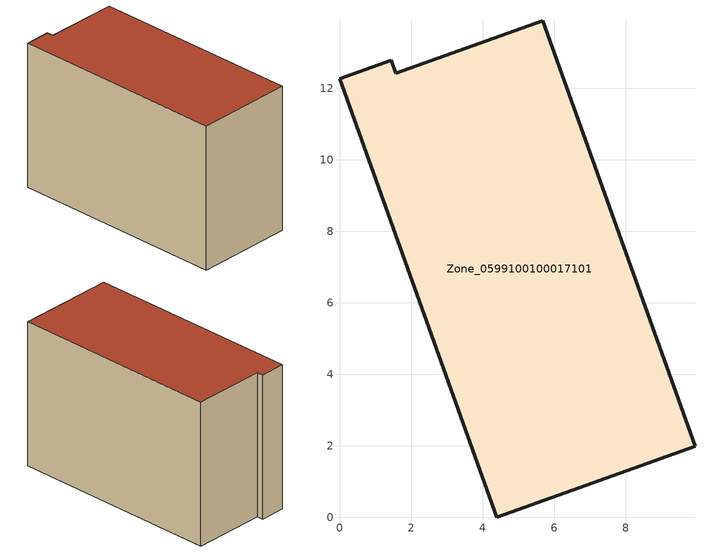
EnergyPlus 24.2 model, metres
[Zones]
Zone_0599100100017101
 floor ground (C_G): 4.39,0 0,12.26 1.45,12.78 1.58,12.42 5.69,13.89 9.94,1.99 z0
 wall outside (C_F): 1.58,12.42 1.45,12.78 0,12.26 4.39,0 9.94,1.99 5.69,13.89 1.58,12.42 z0:8.77
 roof outside (C_R): 9.94,1.99 5.69,13.89 1.58,12.42 1.45,12.78 0,12.26 4.39,0 z8.77
[BUILDING]
Pand.0599100100017101: North Axis=0; Terrain=City; Loads Convergence Tolerance Value=0.04; Temperature Convergence Tolerance Value=0.4; Solar Distribution=FullExterior; Maximum Number of Warmup Days=25; Minimum Number of Warmup Days=1
[Site:Location]
Rotterdam.The.Hague.AP_ZH_NLD Design_Conditions: Latitude=51.96; Longitude=4.45; Time Zone=1; Elevation=-4.5
[SITE:GROUNDTEMPERATURE:BUILDINGSURFACE]
18, 18, 18, 18, 18, 18, 18, 18, 18, 18, 18, 18
[MATERIAL] Thermal Absorptance=0.9; Solar Absorptance=0.7; Visible Absorptance=0.7
Name | Roughness | Thickness | Conductivity | Density | Specific Heat
G.TI.2015-2018 | MediumSmooth | 0.15 | 0.0428571 | 540 | 1210
F.TI.2015-2018 | Rough | 0.3 | 0.0666667 | 1920 | 840
R.TI.2015-2018 | MediumRough | 0.2 | 0.0333333 | 1500 | 1000
[CONSTRUCTION]
C_G: G.TI.2015-2018
C_F: F.TI.2015-2018
C_R: R.TI.2015-2018
[ZONE]
Zone_0599100100017101: Type=1; Multiplier=1; Ceiling Height=Autocalculate; Volume=Autocalculate; Floor Area=autocalculate; Part of Total Floor Area=Yes
[ZONEINFILTRATION:DESIGNFLOWRATE]
Infil_Zone_0599100100017101: Zone or ZoneList or Space or SpaceList=Zone_0599100100017101; Schedule=AlwaysOn; Design Flow Rate Calculation Method=Flow/Area; Flow Rate per Floor Area=0.0015; Constant Term Coefficient=1; Temperature Term Coefficient=0; Velocity Term Coefficient=0; Velocity Squared Term Coefficient=0
[HVACTEMPLATE:ZONE:IDEALLOADSAIRSYSTEM]
Zone_0599100100017101: Maximum Heating Supply Air Temperature=50; Minimum Cooling Supply Air Temperature=13; Maximum Heating Supply Air Humidity Ratio=0.0156; Minimum Cooling Supply Air Humidity Ratio=0.0077; Heating Limit=NoLimit; Cooling Limit=NoLimit; Dehumidification Control Type=ConstantSensibleHeatRatio; Cooling Sensible Heat Ratio=0.7; Dehumidification Setpoint=60; Humidification Control Type=None; Humidification Setpoint=30; Outdoor Air Method=None; Outdoor Air Flow Rate per Person=0.00944; Outdoor Air Flow Rate per Zone Floor Area=0; Outdoor Air Flow Rate per Zone=0; Demand Controlled Ventilation Type=None; Outdoor Air Economizer Type=NoEconomizer; Heat Recovery Type=None; Sensible Heat Recovery Effectiveness=0.7; Latent Heat Recovery Effectiveness=0.65
[ZONECONTROL:THERMOSTAT]
ThermostatControl_Zone_0599100100017101: Zone or ZoneList=Zone_0599100100017101; Control Type Schedule=DualSetpointControlType; Control 1=Thermostat_Zone_0599100100017101; Temperature Difference Between Cutout And Setpoint=0
[THERMOSTATSETPOINT:DUALSETPOINT]
Thermostat_Zone_0599100100017101: Heating Setpoint Temperature Schedule=HeatingSetpoint_Zone_0599100100017101; Cooling Setpoint Temperature Schedule=CoolingSetpoint_Zone_0599100100017101
[SCHEDULE:COMPACT]
HeatingSetpoint_Zone_0599100100017101: Through: 12/31, For: AllDays, Until: 24:00, 21
CoolingSetpoint_Zone_0599100100017101: Through: 12/31, For: AllDays, Until: 24:00, 24
DualSetpointControlType: Through: 12/31, For: AllDays, Until: 24:00, 4
AlwaysOn: Through: 12/31, For: AllDays, Until: 24:00, 1
